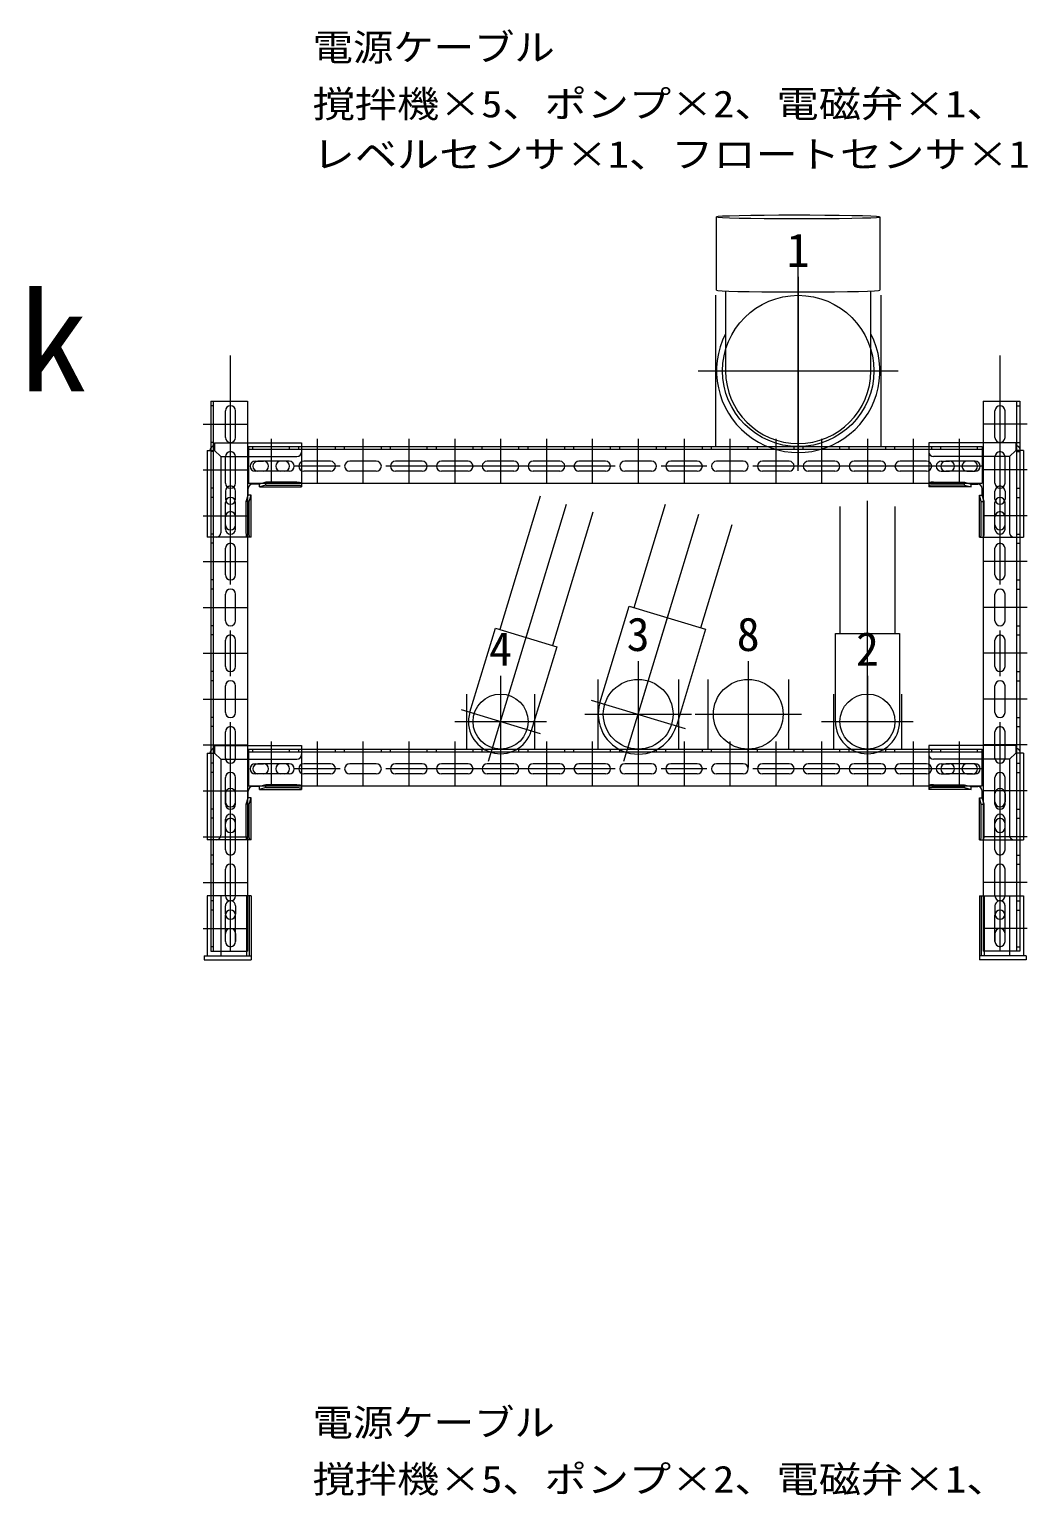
# Model space of a CAD drawing. Units: millimetres at full size, sheet at 1:50. Extents: x -29943 to 12787, y -4404 to 10657.
# Drawn here: x 374 to 1463, y 66 to 1666 of the extents above; entities that cross this region are included whole.
import ezdxf
from ezdxf.enums import TextEntityAlignment as Align

# ---------------------------------------------------------------- set-up
doc = ezdxf.new("R2010")
doc.units = ezdxf.units.MM
doc.header["$LTSCALE"] = 50
doc.linetypes.add('CHAIN1', pattern=[8, 5, -1, 1, -1])
for name, color, linetype, lineweight in [('0-0_マルチ横', 3, 'Continuous', 9), ('0-1_接続金具', 7, 'Continuous', 18), ('0-3_マルチ縦', 3, 'Continuous', 9), ('0-F_文字', 7, 'Continuous', 9), ('1-0_1\u3000脱臭配管', 4, 'Continuous', 9), ('1-1_2\u3000洗浄汚泥移送配管', 7, 'Continuous', 9), ('1-2_3\u3000洗浄水移送配管', 7, 'Continuous', 9), ('1-3_4\u3000工水配管', 7, 'Continuous', 9), ('1-7_8\u3000脱水ろ液移送配管', 7, 'Continuous', 9)]:
    doc.layers.add(name, color=color, linetype=linetype, lineweight=lineweight)
doc.layers.add('0-8_PS№', color=7, linetype='Continuous')
doc.styles.add('ＭＳ ゴシック', font='')
doc.styles.get('ＭＳ ゴシック').set_extended_font_data('MS Gothic')

msp = doc.modelspace()

# ---------------------------------------------------------------- linework, layer by layer
at = {"layer": '0-0_マルチ横', "color": 4, "linetype": 'CHAIN1'}
for p, q in [((637.93, 1218.76), (637.93, 1170.46)), ((687.93, 1218.76), (687.93, 1170.46)), ((737.93, 1218.76), (737.93, 1170.46)), ((787.93, 1218.76), (787.93, 1170.46)), ((837.93, 1218.76), (837.93, 1170.46)), ((887.93, 1218.76), (887.93, 1170.46)), ((937.93, 1218.76), (937.93, 1170.46)), ((987.93, 1218.76), (987.93, 1170.46)), ((1037.93, 1218.76), (1037.93, 1170.46)), ((1087.93, 1218.76), (1087.93, 1170.46)), ((1137.93, 1218.76), (1137.93, 1170.46)), ((1187.93, 1218.76), (1187.93, 1170.46)), ((1237.93, 1218.76), (1237.93, 1170.46)), ((1287.93, 1218.76), (1287.93, 1170.46)), ((1337.93, 1218.76), (1337.93, 1170.46)), ((1387.93, 1218.76), (1387.93, 1170.46)), ((1412.93, 1188.96), (612.93, 1188.96)), ((637.93, 888.76), (637.93, 840.46)), ((687.93, 888.76), (687.93, 840.46)), ((737.93, 888.76), (737.93, 840.46)), ((787.93, 888.76), (787.93, 840.46)), ((837.93, 888.76), (837.93, 840.46)), ((887.93, 888.76), (887.93, 840.46)), ((937.93, 888.76), (937.93, 840.46)), ((987.93, 888.76), (987.93, 840.46)), ((1037.93, 888.76), (1037.93, 840.46)), ((1087.93, 888.76), (1087.93, 840.46)), ((1137.93, 888.76), (1137.93, 840.46)), ((1187.93, 888.76), (1187.93, 840.46)), ((1237.93, 888.76), (1237.93, 840.46)), ((1287.93, 888.76), (1287.93, 840.46)), ((1337.93, 888.76), (1337.93, 840.46)), ((1387.93, 888.76), (1387.93, 840.46)), ((1412.93, 858.96), (612.93, 858.96))]:
    msp.add_line(p, q, dxfattribs=at)
at = {"layer": '0-0_マルチ横'}
for p, q in [((612.93, 1210.46), (612.93, 1170.46)), ((612.93, 1210.46), (1412.93, 1210.46)), ((1412.93, 1207.26), (612.93, 1207.26)), ((617.93, 1207.26), (617.93, 1210.46)), ((657.93, 1207.26), (657.93, 1210.46)), ((667.93, 1207.26), (667.93, 1210.46)), ((707.93, 1207.26), (707.93, 1210.46)), ((717.93, 1207.26), (717.93, 1210.46)), ((757.93, 1207.26), (757.93, 1210.46)), ((767.93, 1207.26), (767.93, 1210.46)), ((807.93, 1207.26), (807.93, 1210.46)), ((817.93, 1207.26), (817.93, 1210.46)), ((857.93, 1207.26), (857.93, 1210.46)), ((867.93, 1207.26), (867.93, 1210.46)), ((907.93, 1207.26), (907.93, 1210.46)), ((917.93, 1207.26), (917.93, 1210.46)), ((957.93, 1207.26), (957.93, 1210.46)), ((967.93, 1207.26), (967.93, 1210.46)), ((1007.93, 1207.26), (1007.93, 1210.46)), ((1017.93, 1207.26), (1017.93, 1210.46)), ((1057.93, 1207.26), (1057.93, 1210.46)), ((1067.93, 1207.26), (1067.93, 1210.46)), ((1107.93, 1207.26), (1107.93, 1210.46)), ((1117.93, 1207.26), (1117.93, 1210.46)), ((1157.93, 1207.26), (1157.93, 1210.46)), ((1167.93, 1207.26), (1167.93, 1210.46)), ((1207.93, 1207.26), (1207.93, 1210.46)), ((1217.93, 1207.26), (1217.93, 1210.46)), ((1257.93, 1207.26), (1257.93, 1210.46)), ((1267.93, 1207.26), (1267.93, 1210.46)), ((1307.93, 1207.26), (1307.93, 1210.46)), ((1317.93, 1207.26), (1317.93, 1210.46)), ((1357.93, 1207.26), (1357.93, 1210.46)), ((1367.93, 1207.26), (1367.93, 1210.46)), ((1407.93, 1207.26), (1407.93, 1210.46)), ((1412.93, 1210.46), (1412.93, 1170.46)), ((652.43, 1194.46), (623.43, 1194.46)), ((702.43, 1194.46), (673.43, 1194.46)), ((752.43, 1194.46), (723.43, 1194.46)), ((802.43, 1194.46), (773.43, 1194.46)), ((852.43, 1194.46), (823.43, 1194.46)), ((902.43, 1194.46), (873.43, 1194.46)), ((952.43, 1194.46), (923.43, 1194.46)), ((1002.43, 1194.46), (973.43, 1194.46)), ((1052.43, 1194.46), (1023.43, 1194.46)), ((1102.43, 1194.46), (1073.43, 1194.46)), ((1152.43, 1194.46), (1123.43, 1194.46)), ((1202.43, 1194.46), (1173.43, 1194.46)), ((1252.43, 1194.46), (1223.43, 1194.46)), ((1302.43, 1194.46), (1273.43, 1194.46)), ((1352.43, 1194.46), (1323.43, 1194.46)), ((1402.43, 1194.46), (1373.43, 1194.46)), ((612.93, 1170.46), (1412.93, 1170.46)), ((652.43, 1183.46), (623.43, 1183.46)), ((702.43, 1183.46), (673.43, 1183.46)), ((752.43, 1183.46), (723.43, 1183.46)), ((802.43, 1183.46), (773.43, 1183.46)), ((852.43, 1183.46), (823.43, 1183.46)), ((902.43, 1183.46), (873.43, 1183.46)), ((952.43, 1183.46), (923.43, 1183.46)), ((1002.43, 1183.46), (973.43, 1183.46)), ((1052.43, 1183.46), (1023.43, 1183.46)), ((1102.43, 1183.46), (1073.43, 1183.46)), ((1152.43, 1183.46), (1123.43, 1183.46)), ((1202.43, 1183.46), (1173.43, 1183.46)), ((1252.43, 1183.46), (1223.43, 1183.46)), ((1302.43, 1183.46), (1273.43, 1183.46)), ((1352.43, 1183.46), (1323.43, 1183.46)), ((1402.43, 1183.46), (1373.43, 1183.46)), ((612.93, 880.46), (612.93, 840.46)), ((612.93, 880.46), (1412.93, 880.46)), ((617.93, 877.26), (617.93, 880.46)), ((657.93, 877.26), (657.93, 880.46)), ((667.93, 877.26), (667.93, 880.46)), ((707.93, 877.26), (707.93, 880.46)), ((717.93, 877.26), (717.93, 880.46)), ((757.93, 877.26), (757.93, 880.46)), ((767.93, 877.26), (767.93, 880.46)), ((807.93, 877.26), (807.93, 880.46)), ((817.93, 877.26), (817.93, 880.46)), ((857.93, 877.26), (857.93, 880.46)), ((867.93, 877.26), (867.93, 880.46)), ((907.93, 877.26), (907.93, 880.46)), ((917.93, 877.26), (917.93, 880.46)), ((957.93, 877.26), (957.93, 880.46)), ((967.93, 877.26), (967.93, 880.46)), ((1007.93, 877.26), (1007.93, 880.46)), ((1017.93, 877.26), (1017.93, 880.46)), ((1057.93, 877.26), (1057.93, 880.46)), ((1067.93, 877.26), (1067.93, 880.46)), ((1107.93, 877.26), (1107.93, 880.46)), ((1117.93, 877.26), (1117.93, 880.46)), ((1157.93, 877.26), (1157.93, 880.46)), ((1167.93, 877.26), (1167.93, 880.46)), ((1207.93, 877.26), (1207.93, 880.46)), ((1217.93, 877.26), (1217.93, 880.46)), ((1257.93, 877.26), (1257.93, 880.46)), ((1267.93, 877.26), (1267.93, 880.46)), ((1307.93, 877.26), (1307.93, 880.46)), ((1317.93, 877.26), (1317.93, 880.46)), ((1357.93, 877.26), (1357.93, 880.46)), ((1367.93, 877.26), (1367.93, 880.46)), ((1407.93, 877.26), (1407.93, 880.46)), ((1412.93, 840.46), (1412.93, 880.46)), ((1412.93, 877.26), (612.93, 877.26)), ((652.43, 864.46), (623.43, 864.46)), ((702.43, 864.46), (673.43, 864.46)), ((752.43, 864.46), (723.43, 864.46)), ((802.43, 864.46), (773.43, 864.46)), ((852.43, 864.46), (823.43, 864.46)), ((902.43, 864.46), (873.43, 864.46)), ((952.43, 864.46), (923.43, 864.46)), ((1002.43, 864.46), (973.43, 864.46)), ((1052.43, 864.46), (1023.43, 864.46)), ((1102.43, 864.46), (1073.43, 864.46)), ((1152.43, 864.46), (1123.43, 864.46)), ((1202.43, 864.46), (1173.43, 864.46)), ((1252.43, 864.46), (1223.43, 864.46)), ((1302.43, 864.46), (1273.43, 864.46)), ((1352.43, 864.46), (1323.43, 864.46)), ((1402.43, 864.46), (1373.43, 864.46)), ((652.43, 853.46), (623.43, 853.46)), ((702.43, 853.46), (673.43, 853.46)), ((752.43, 853.46), (723.43, 853.46)), ((802.43, 853.46), (773.43, 853.46)), ((852.43, 853.46), (823.43, 853.46)), ((902.43, 853.46), (873.43, 853.46)), ((952.43, 853.46), (923.43, 853.46)), ((1002.43, 853.46), (973.43, 853.46)), ((1052.43, 853.46), (1023.43, 853.46)), ((1102.43, 853.46), (1073.43, 853.46)), ((1152.43, 853.46), (1123.43, 853.46)), ((1202.43, 853.46), (1173.43, 853.46)), ((1252.43, 853.46), (1223.43, 853.46)), ((1302.43, 853.46), (1273.43, 853.46)), ((1352.43, 853.46), (1323.43, 853.46)), ((1402.43, 853.46), (1373.43, 853.46)), ((612.93, 840.46), (1412.93, 840.46))]:
    msp.add_line(p, q, dxfattribs=at)
for centre, start, end in [((623.43, 1188.96), 90, 270), ((652.43, 1188.96), 270, 90), ((673.43, 1188.96), 90, 270), ((702.43, 1188.96), 270, 90), ((723.43, 1188.96), 90, 270), ((752.43, 1188.96), 270, 90), ((773.43, 1188.96), 90, 270), ((802.43, 1188.96), 270, 90), ((823.43, 1188.96), 90, 270), ((852.43, 1188.96), 270, 90), ((873.43, 1188.96), 90, 270), ((902.43, 1188.96), 270, 90), ((923.43, 1188.96), 90, 270), ((952.43, 1188.96), 270, 90), ((973.43, 1188.96), 90, 270), ((1002.43, 1188.96), 270, 90), ((1023.43, 1188.96), 90, 270), ((1052.43, 1188.96), 270, 90), ((1073.43, 1188.96), 90, 270), ((1102.43, 1188.96), 270, 90), ((1123.43, 1188.96), 90, 270), ((1152.43, 1188.96), 270, 90), ((1173.43, 1188.96), 90, 270), ((1202.43, 1188.96), 270, 90), ((1223.43, 1188.96), 90, 270), ((1252.43, 1188.96), 270, 90), ((1273.43, 1188.96), 90, 270), ((1302.43, 1188.96), 270, 90), ((1323.43, 1188.96), 90, 270), ((1352.43, 1188.96), 270, 90), ((1373.43, 1188.96), 90, 270), ((1402.43, 1188.96), 270, 90), ((623.43, 858.96), 90, 270), ((652.43, 858.96), 270, 90), ((673.43, 858.96), 90, 270), ((702.43, 858.96), 270, 90), ((723.43, 858.96), 90, 270), ((752.43, 858.96), 270, 90), ((773.43, 858.96), 90, 270), ((802.43, 858.96), 270, 90), ((823.43, 858.96), 90, 270), ((852.43, 858.96), 270, 90), ((873.43, 858.96), 90, 270), ((902.43, 858.96), 270, 90), ((923.43, 858.96), 90, 270), ((952.43, 858.96), 270, 90), ((973.43, 858.96), 90, 270), ((1002.43, 858.96), 270, 90), ((1023.43, 858.96), 90, 270), ((1052.43, 858.96), 270, 90), ((1073.43, 858.96), 90, 270), ((1102.43, 858.96), 270, 90), ((1123.43, 858.96), 90, 270), ((1152.43, 858.96), 270, 90), ((1173.43, 858.96), 90, 270), ((1202.43, 858.96), 270, 90), ((1223.43, 858.96), 90, 270), ((1252.43, 858.96), 270, 90), ((1273.43, 858.96), 90, 270), ((1302.43, 858.96), 270, 90), ((1323.43, 858.96), 90, 270), ((1352.43, 858.96), 270, 90), ((1373.43, 858.96), 90, 270), ((1402.43, 858.96), 270, 90)]:
    msp.add_arc(centre, 5.5, start, end, dxfattribs=at)
at = {"layer": '0-1_接続金具'}
for p, q in [((567.93, 1206.21), (567.93, 1111.46)), ((567.93, 1206.21), (576.18, 1206.21)), ((576.18, 1214.46), (670.93, 1214.46)), ((576.18, 1214.46), (576.18, 1206.21)), ((576.18, 1206.21), (582.93, 1199.46)), ((670.93, 1214.46), (670.93, 1166.46)), ((1449.68, 1214.46), (1354.93, 1214.46)), ((1354.93, 1214.46), (1354.93, 1166.46)), ((1449.68, 1206.21), (1442.93, 1199.46)), ((1449.68, 1214.46), (1449.68, 1206.21)), ((1457.93, 1206.21), (1449.68, 1206.21)), ((1457.93, 1206.21), (1457.93, 1111.46)), ((582.93, 1199.46), (582.93, 1116.46)), ((582.93, 1199.46), (665.93, 1199.46)), ((620.43, 1194.46), (629.43, 1194.46)), ((657.43, 1194.46), (648.43, 1194.46)), ((1442.93, 1199.46), (1359.93, 1199.46)), ((1368.43, 1194.46), (1377.43, 1194.46)), ((1405.43, 1194.46), (1396.43, 1194.46)), ((1442.93, 1199.46), (1442.93, 1116.46)), ((624.93, 1169.62), (617.78, 1169.62)), ((629.43, 1183.46), (620.43, 1183.46)), ((632, 1171.67), (624.93, 1169.62)), ((624.93, 1166.46), (624.93, 1169.62)), ((632, 1168.52), (624.93, 1166.46)), ((632, 1168.52), (632, 1171.67)), ((665.93, 1171.67), (632, 1171.67)), ((632, 1168.52), (665.93, 1168.52)), ((657.43, 1183.46), (648.43, 1183.46)), ((1359.93, 1171.67), (1393.86, 1171.67)), ((1393.86, 1168.52), (1359.93, 1168.52)), ((1368.43, 1183.46), (1377.43, 1183.46)), ((1393.86, 1171.67), (1400.93, 1169.62)), ((1393.86, 1168.52), (1393.86, 1171.67)), ((1393.86, 1168.52), (1400.93, 1166.46)), ((1396.43, 1183.46), (1405.43, 1183.46)), ((1400.93, 1169.62), (1408.08, 1169.62)), ((1400.93, 1166.46), (1400.93, 1169.62)), ((587.93, 1161.96), (587.93, 1152.96)), ((598.93, 1152.96), (598.93, 1161.96)), ((610.72, 1150.39), (612.78, 1157.46)), ((612.78, 1157.46), (612.78, 1164.62)), ((615.93, 1157.46), (612.78, 1157.46)), ((613.87, 1150.39), (615.93, 1157.46)), ((615.93, 1111.46), (615.93, 1157.46)), ((624.93, 1166.46), (670.93, 1166.46)), ((1400.93, 1166.46), (1354.93, 1166.46)), ((1411.99, 1150.39), (1409.93, 1157.46)), ((1409.93, 1111.46), (1409.93, 1157.46)), ((1409.93, 1157.46), (1413.08, 1157.46)), ((1413.08, 1157.46), (1413.08, 1164.62)), ((1415.14, 1150.39), (1413.08, 1157.46)), ((1426.93, 1152.96), (1426.93, 1161.96)), ((1437.93, 1161.96), (1437.93, 1152.96)), ((613.87, 1150.39), (610.72, 1150.39)), ((610.72, 1116.46), (610.72, 1150.39)), ((613.87, 1116.46), (613.87, 1150.39)), ((1411.99, 1150.39), (1415.14, 1150.39)), ((1411.99, 1116.46), (1411.99, 1150.39)), ((1415.14, 1116.46), (1415.14, 1150.39)), ((587.93, 1124.96), (587.93, 1133.96)), ((598.93, 1124.96), (598.93, 1133.96)), ((1426.93, 1124.96), (1426.93, 1133.96)), ((1437.93, 1124.96), (1437.93, 1133.96)), ((615.93, 1111.46), (567.93, 1111.46)), ((1409.93, 1111.46), (1457.93, 1111.46)), ((576.18, 884.46), (670.93, 884.46)), ((576.18, 884.46), (576.18, 876.21)), ((670.93, 884.46), (670.93, 836.46)), ((1449.68, 884.46), (1354.93, 884.46)), ((1354.93, 884.46), (1354.93, 836.46)), ((1449.68, 884.46), (1449.68, 876.21)), ((567.93, 876.21), (567.93, 781.46)), ((567.93, 876.21), (576.18, 876.21)), ((576.18, 876.21), (582.93, 869.46)), ((582.93, 869.46), (582.93, 786.46)), ((582.93, 869.46), (665.93, 869.46)), ((620.43, 864.46), (629.43, 864.46)), ((657.43, 864.46), (648.43, 864.46)), ((1442.93, 869.46), (1359.93, 869.46)), ((1368.43, 864.46), (1377.43, 864.46)), ((1405.43, 864.46), (1396.43, 864.46)), ((1449.68, 876.21), (1442.93, 869.46)), ((1442.93, 869.46), (1442.93, 786.46)), ((1457.93, 876.21), (1449.68, 876.21)), ((1457.93, 876.21), (1457.93, 781.46)), ((629.43, 853.46), (620.43, 853.46)), ((657.43, 853.46), (648.43, 853.46)), ((1368.43, 853.46), (1377.43, 853.46)), ((1396.43, 853.46), (1405.43, 853.46)), ((587.93, 831.96), (587.93, 822.96)), ((598.93, 822.96), (598.93, 831.96)), ((612.78, 827.46), (612.78, 834.62)), ((624.93, 839.62), (617.78, 839.62)), ((632, 841.67), (624.93, 839.62)), ((624.93, 836.46), (624.93, 839.62)), ((632, 838.52), (624.93, 836.46)), ((624.93, 836.46), (670.93, 836.46)), ((632, 838.52), (632, 841.67)), ((665.93, 841.67), (632, 841.67)), ((632, 838.52), (665.93, 838.52)), ((1400.93, 836.46), (1354.93, 836.46)), ((1359.93, 841.67), (1393.86, 841.67)), ((1393.86, 838.52), (1359.93, 838.52)), ((1393.86, 841.67), (1400.93, 839.62)), ((1393.86, 838.52), (1393.86, 841.67)), ((1393.86, 838.52), (1400.93, 836.46)), ((1400.93, 839.62), (1408.08, 839.62)), ((1400.93, 836.46), (1400.93, 839.62)), ((1413.08, 827.46), (1413.08, 834.62)), ((1426.93, 822.96), (1426.93, 831.96)), ((1437.93, 831.96), (1437.93, 822.96)), ((610.72, 820.39), (612.78, 827.46)), ((613.87, 820.39), (610.72, 820.39)), ((610.72, 786.46), (610.72, 820.39)), ((615.93, 827.46), (612.78, 827.46)), ((613.87, 820.39), (615.93, 827.46)), ((613.87, 786.46), (613.87, 820.39)), ((615.93, 781.46), (615.93, 827.46)), ((1411.99, 820.39), (1409.93, 827.46)), ((1409.93, 781.46), (1409.93, 827.46)), ((1409.93, 827.46), (1413.08, 827.46)), ((1411.99, 820.39), (1415.14, 820.39)), ((1411.99, 786.46), (1411.99, 820.39)), ((1415.14, 820.39), (1413.08, 827.46)), ((1415.14, 786.46), (1415.14, 820.39)), ((587.93, 794.96), (587.93, 803.96)), ((598.93, 794.96), (598.93, 803.96)), ((1426.93, 794.96), (1426.93, 803.96)), ((1437.93, 794.96), (1437.93, 803.96)), ((615.93, 781.46), (567.93, 781.46)), ((1409.93, 781.46), (1457.93, 781.46)), ((615.93, 720.46), (567.93, 720.46)), ((567.93, 720.46), (567.93, 654.96)), ((582.93, 720.46), (582.93, 654.96)), ((610.76, 720.46), (610.76, 654.96)), ((613.91, 720.46), (613.91, 654.96)), ((615.93, 720.46), (615.93, 650.46)), ((1409.93, 720.46), (1457.93, 720.46)), ((1409.93, 720.46), (1409.93, 650.46)), ((1411.95, 720.46), (1411.95, 654.96)), ((1415.1, 720.46), (1415.1, 654.96)), ((1442.93, 720.46), (1442.93, 654.96)), ((1457.93, 720.46), (1457.93, 654.96)), ((587.93, 700.46), (587.93, 709.46)), ((598.93, 709.46), (598.93, 700.46)), ((1426.93, 709.46), (1426.93, 700.46)), ((1437.93, 700.46), (1437.93, 709.46)), ((587.93, 670.46), (587.93, 679.46)), ((598.93, 679.46), (598.93, 670.46)), ((1426.93, 679.46), (1426.93, 670.46)), ((1437.93, 670.46), (1437.93, 679.46)), ((564.93, 654.96), (615.93, 654.96)), ((564.93, 654.96), (564.93, 650.46)), ((564.93, 650.46), (615.93, 650.46)), ((1460.93, 654.96), (1409.93, 654.96)), ((1460.93, 650.46), (1409.93, 650.46)), ((1460.93, 654.96), (1460.93, 650.46))]:
    msp.add_line(p, q, dxfattribs=at)
for points in [[(665.93, 1171.67), (666.8, 1171.66), (667.64, 1171.61), (668.43, 1171.54), (669.14, 1171.43), (669.76, 1171.31), (670.26, 1171.16), (670.63, 1171), (670.85, 1170.82), (670.93, 1170.64)], [(665.93, 1168.52), (666.8, 1168.51), (667.64, 1168.46), (668.43, 1168.38), (669.14, 1168.28), (669.76, 1168.15), (670.26, 1168.01), (670.63, 1167.84), (670.85, 1167.67), (670.93, 1167.49)], [(1359.93, 1171.67), (1359.06, 1171.66), (1358.22, 1171.61), (1357.43, 1171.54), (1356.71, 1171.43), (1356.1, 1171.31), (1355.6, 1171.16), (1355.23, 1171), (1355, 1170.82), (1354.93, 1170.64)], [(1359.93, 1168.52), (1359.06, 1168.51), (1358.22, 1168.46), (1357.43, 1168.38), (1356.71, 1168.28), (1356.1, 1168.15), (1355.6, 1168.01), (1355.23, 1167.84), (1355, 1167.67), (1354.93, 1167.49)], [(611.75, 1111.46), (611.57, 1111.54), (611.4, 1111.77), (611.23, 1112.13), (611.09, 1112.63), (610.96, 1113.25), (610.86, 1113.96), (610.78, 1114.75), (610.74, 1115.6), (610.72, 1116.46)], [(614.9, 1111.46), (614.72, 1111.54), (614.55, 1111.77), (614.39, 1112.13), (614.24, 1112.63), (614.11, 1113.25), (614.01, 1113.96), (613.93, 1114.75), (613.89, 1115.6), (613.87, 1116.46)], [(1410.96, 1111.46), (1411.14, 1111.54), (1411.31, 1111.77), (1411.47, 1112.13), (1411.62, 1112.63), (1411.74, 1113.25), (1411.85, 1113.96), (1411.92, 1114.75), (1411.97, 1115.6), (1411.99, 1116.46)], [(1414.11, 1111.46), (1414.29, 1111.54), (1414.46, 1111.77), (1414.62, 1112.13), (1414.77, 1112.63), (1414.9, 1113.25), (1415, 1113.96), (1415.08, 1114.75), (1415.12, 1115.6), (1415.14, 1116.46)], [(665.93, 841.67), (666.8, 841.66), (667.64, 841.61), (668.43, 841.54), (669.14, 841.43), (669.76, 841.31), (670.26, 841.16), (670.63, 841), (670.85, 840.82), (670.93, 840.64)], [(665.93, 838.52), (666.8, 838.51), (667.64, 838.46), (668.43, 838.38), (669.14, 838.28), (669.76, 838.15), (670.26, 838.01), (670.63, 837.84), (670.85, 837.67), (670.93, 837.49)], [(1359.93, 841.67), (1359.06, 841.66), (1358.22, 841.61), (1357.43, 841.54), (1356.71, 841.43), (1356.1, 841.31), (1355.6, 841.16), (1355.23, 841), (1355, 840.82), (1354.93, 840.64)], [(1359.93, 838.52), (1359.06, 838.51), (1358.22, 838.46), (1357.43, 838.38), (1356.71, 838.28), (1356.1, 838.15), (1355.6, 838.01), (1355.23, 837.84), (1355, 837.67), (1354.93, 837.49)], [(611.75, 781.46), (611.57, 781.54), (611.4, 781.77), (611.23, 782.13), (611.09, 782.63), (610.96, 783.25), (610.86, 783.96), (610.78, 784.75), (610.74, 785.6), (610.72, 786.46)], [(614.9, 781.46), (614.72, 781.54), (614.55, 781.77), (614.39, 782.13), (614.24, 782.63), (614.11, 783.25), (614.01, 783.96), (613.93, 784.75), (613.89, 785.6), (613.87, 786.46)], [(1410.96, 781.46), (1411.14, 781.54), (1411.31, 781.77), (1411.47, 782.13), (1411.62, 782.63), (1411.74, 783.25), (1411.85, 783.96), (1411.92, 784.75), (1411.97, 785.6), (1411.99, 786.46)], [(1414.11, 781.46), (1414.29, 781.54), (1414.46, 781.77), (1414.62, 782.13), (1414.77, 782.63), (1414.9, 783.25), (1415, 783.96), (1415.08, 784.75), (1415.12, 785.6), (1415.14, 786.46)]]:
    msp.add_lwpolyline(points, dxfattribs=at)
for centre, radius, start, end in [((576.18, 1206.21), 5.05, 90, 180), ((665.93, 1204.46), 5, 270, 0), ((1359.93, 1204.46), 5, 180, 270), ((1449.68, 1206.21), 5.05, 0, 90), ((620.43, 1188.96), 5.5, 90, 270), ((629.43, 1188.96), 5.5, 270, 90), ((648.43, 1188.96), 5.5, 90, 270), ((657.43, 1188.96), 5.5, 270, 90), ((1368.43, 1188.96), 5.5, 90, 270), ((1377.43, 1188.96), 5.5, 270, 90), ((1396.43, 1188.96), 5.5, 90, 270), ((1405.43, 1188.96), 5.5, 270, 90), ((617.78, 1164.62), 5, 90, 180), ((1408.08, 1164.62), 5, 0, 90), ((593.43, 1161.96), 5.5, 0, 180), ((593.43, 1152.96), 5.5, 180, 0), ((1432.43, 1161.96), 5.5, 0, 180), ((1432.43, 1152.96), 5.5, 180, 0), ((593.43, 1133.96), 5.5, 0, 180), ((1432.43, 1133.96), 5.5, 0, 180), ((593.43, 1124.96), 5.5, 180, 0), ((1432.43, 1124.96), 5.5, 180, 0), ((577.93, 1116.46), 5, 270, 0), ((1447.93, 1116.46), 5, 180, 270), ((576.18, 876.21), 5.05, 90, 180), ((1449.68, 876.21), 5.05, 0, 90), ((620.43, 858.96), 5.5, 90, 270), ((629.43, 858.96), 5.5, 270, 90), ((648.43, 858.96), 5.5, 90, 270), ((657.43, 858.96), 5.5, 270, 90), ((665.93, 874.46), 5, 270, 0), ((1359.93, 874.46), 5, 180, 270), ((1368.43, 858.96), 5.5, 90, 270), ((1377.43, 858.96), 5.5, 270, 90), ((1396.43, 858.96), 5.5, 90, 270), ((1405.43, 858.96), 5.5, 270, 90), ((593.43, 831.96), 5.5, 0, 180), ((617.78, 834.62), 5, 90, 180), ((1408.08, 834.62), 5, 0, 90), ((1432.43, 831.96), 5.5, 0, 180), ((593.43, 822.96), 5.5, 180, 0), ((1432.43, 822.96), 5.5, 180, 0), ((593.43, 803.96), 5.5, 0, 180), ((1432.43, 803.96), 5.5, 0, 180), ((577.93, 786.46), 5, 270, 0), ((593.43, 794.96), 5.5, 180, 0), ((1432.43, 794.96), 5.5, 180, 0), ((1447.93, 786.46), 5, 180, 270), ((593.43, 709.46), 5.5, 158.00054, 180), ((593.43, 709.46), 5.5, 0, 158.00054), ((1432.43, 709.46), 5.5, 21.99946, 180), ((1432.43, 709.46), 5.5, 0, 21.99946), ((593.43, 700.46), 5.5, 180, 0), ((1432.43, 700.46), 5.5, 180, 0), ((593.43, 679.46), 5.5, 0, 180), ((1432.43, 679.46), 5.5, 0, 180), ((593.43, 670.46), 5.5, 180, 0), ((1432.43, 670.46), 5.5, 180, 0)]:
    msp.add_arc(centre, radius, start, end, dxfattribs=at)
at = {"layer": '0-3_マルチ縦', "color": 4, "linetype": 'CHAIN1'}
for p, q in [((593.43, 659.96), (593.43, 1309.96)), ((1432.43, 659.96), (1432.43, 1309.96)), ((563.63, 1234.96), (611.93, 1234.96)), ((1462.22, 1234.96), (1413.93, 1234.96)), ((563.63, 1184.96), (611.93, 1184.96)), ((1462.22, 1184.96), (1413.93, 1184.96)), ((563.63, 1134.96), (611.93, 1134.96)), ((1462.22, 1134.96), (1413.93, 1134.96)), ((563.63, 1084.96), (611.93, 1084.96)), ((1462.22, 1084.96), (1413.93, 1084.96)), ((563.63, 1034.96), (611.93, 1034.96)), ((1462.22, 1034.96), (1413.93, 1034.96)), ((563.63, 984.96), (611.93, 984.96)), ((1462.22, 984.96), (1413.93, 984.96)), ((563.63, 934.96), (611.93, 934.96)), ((1462.22, 934.96), (1413.93, 934.96)), ((563.63, 884.96), (611.93, 884.96)), ((1462.22, 884.96), (1413.93, 884.96)), ((563.63, 834.96), (611.93, 834.96)), ((1462.22, 834.96), (1413.93, 834.96)), ((563.63, 784.96), (611.93, 784.96)), ((1462.22, 784.96), (1413.93, 784.96)), ((563.63, 734.96), (611.93, 734.96)), ((1462.22, 734.96), (1413.93, 734.96)), ((563.63, 684.96), (611.93, 684.96)), ((1462.22, 684.96), (1413.93, 684.96))]:
    msp.add_line(p, q, dxfattribs=at)
at = {"layer": '0-3_マルチ縦'}
for p, q in [((571.93, 1259.96), (571.93, 659.96)), ((571.93, 1259.96), (611.93, 1259.96)), ((575.13, 1254.96), (571.93, 1254.96)), ((575.13, 659.96), (575.13, 1259.96)), ((587.93, 1220.46), (587.93, 1249.46)), ((598.93, 1220.46), (598.93, 1249.46)), ((611.93, 1259.96), (611.93, 659.96)), ((1413.93, 1259.96), (1413.93, 659.96)), ((1413.93, 1259.96), (1453.93, 1259.96)), ((1426.93, 1220.46), (1426.93, 1249.46)), ((1437.93, 1220.46), (1437.93, 1249.46)), ((1450.73, 659.96), (1450.73, 1259.96)), ((1450.73, 1254.96), (1453.93, 1254.96)), ((1453.93, 1259.96), (1453.93, 659.96)), ((575.13, 1214.96), (571.93, 1214.96)), ((575.13, 1204.96), (571.93, 1204.96)), ((1450.73, 1214.96), (1453.93, 1214.96)), ((1450.73, 1204.96), (1453.93, 1204.96)), ((587.93, 1170.46), (587.93, 1199.46)), ((598.93, 1170.46), (598.93, 1199.46)), ((1426.93, 1170.46), (1426.93, 1199.46)), ((1437.93, 1170.46), (1437.93, 1199.46)), ((575.13, 1164.96), (571.93, 1164.96)), ((575.13, 1154.96), (571.93, 1154.96)), ((1450.73, 1164.96), (1453.93, 1164.96)), ((1450.73, 1154.96), (1453.93, 1154.96)), ((587.93, 1120.46), (587.93, 1149.46)), ((598.93, 1120.46), (598.93, 1149.46)), ((1426.93, 1120.46), (1426.93, 1149.46)), ((1437.93, 1120.46), (1437.93, 1149.46)), ((575.13, 1114.96), (571.93, 1114.96)), ((575.13, 1104.96), (571.93, 1104.96)), ((1450.73, 1114.96), (1453.93, 1114.96)), ((1450.73, 1104.96), (1453.93, 1104.96)), ((587.93, 1070.46), (587.93, 1099.46)), ((598.93, 1070.46), (598.93, 1099.46)), ((1426.93, 1070.46), (1426.93, 1099.46)), ((1437.93, 1070.46), (1437.93, 1099.46)), ((575.13, 1064.96), (571.93, 1064.96)), ((1450.73, 1064.96), (1453.93, 1064.96)), ((575.13, 1054.96), (571.93, 1054.96)), ((587.93, 1020.46), (587.93, 1049.46)), ((598.93, 1020.46), (598.93, 1049.46)), ((1426.93, 1020.46), (1426.93, 1049.46)), ((1437.93, 1020.46), (1437.93, 1049.46)), ((1450.73, 1054.96), (1453.93, 1054.96)), ((575.13, 1014.96), (571.93, 1014.96)), ((1450.73, 1014.96), (1453.93, 1014.96)), ((575.13, 1004.96), (571.93, 1004.96)), ((587.93, 970.46), (587.93, 999.46)), ((598.93, 970.46), (598.93, 999.46)), ((1426.93, 970.46), (1426.93, 999.46)), ((1437.93, 970.46), (1437.93, 999.46)), ((1450.73, 1004.96), (1453.93, 1004.96)), ((575.13, 964.96), (571.93, 964.96)), ((1450.73, 964.96), (1453.93, 964.96)), ((575.13, 954.96), (571.93, 954.96)), ((587.93, 920.46), (587.93, 949.46)), ((598.93, 920.46), (598.93, 949.46)), ((1426.93, 920.46), (1426.93, 949.46)), ((1437.93, 920.46), (1437.93, 949.46)), ((1450.73, 954.96), (1453.93, 954.96)), ((575.13, 914.96), (571.93, 914.96)), ((1450.73, 914.96), (1453.93, 914.96)), ((575.13, 904.96), (571.93, 904.96)), ((587.93, 870.46), (587.93, 899.46)), ((598.93, 870.46), (598.93, 899.46)), ((1426.93, 870.46), (1426.93, 899.46)), ((1437.93, 870.46), (1437.93, 899.46)), ((1450.73, 904.96), (1453.93, 904.96)), ((575.13, 864.96), (571.93, 864.96)), ((1450.73, 864.96), (1453.93, 864.96)), ((575.13, 854.96), (571.93, 854.96)), ((587.93, 820.46), (587.93, 849.46)), ((598.93, 820.46), (598.93, 849.46)), ((1426.93, 820.46), (1426.93, 849.46)), ((1437.93, 820.46), (1437.93, 849.46)), ((1450.73, 854.96), (1453.93, 854.96)), ((575.13, 814.96), (571.93, 814.96)), ((575.13, 804.96), (571.93, 804.96)), ((1450.73, 814.96), (1453.93, 814.96)), ((1450.73, 804.96), (1453.93, 804.96)), ((587.93, 770.46), (587.93, 799.46)), ((598.93, 770.46), (598.93, 799.46)), ((1426.93, 770.46), (1426.93, 799.46)), ((1437.93, 770.46), (1437.93, 799.46)), ((575.13, 764.96), (571.93, 764.96)), ((575.13, 754.96), (571.93, 754.96)), ((1450.73, 764.96), (1453.93, 764.96)), ((1450.73, 754.96), (1453.93, 754.96)), ((587.93, 720.46), (587.93, 749.46)), ((598.93, 720.46), (598.93, 749.46)), ((1426.93, 720.46), (1426.93, 749.46)), ((1437.93, 720.46), (1437.93, 749.46)), ((575.13, 714.96), (571.93, 714.96)), ((575.13, 704.96), (571.93, 704.96)), ((1450.73, 714.96), (1453.93, 714.96)), ((1450.73, 704.96), (1453.93, 704.96)), ((587.93, 670.46), (587.93, 699.46)), ((598.93, 670.46), (598.93, 699.46)), ((1426.93, 670.46), (1426.93, 699.46)), ((1437.93, 670.46), (1437.93, 699.46)), ((575.13, 664.96), (571.93, 664.96)), ((571.93, 659.96), (611.93, 659.96)), ((1453.93, 659.96), (1413.93, 659.96)), ((1450.73, 664.96), (1453.93, 664.96))]:
    msp.add_line(p, q, dxfattribs=at)
for centre, start, end in [((593.43, 1249.46), 0, 180), ((1432.43, 1249.46), 0, 180), ((593.43, 1220.46), 180, 0), ((1432.43, 1220.46), 180, 0), ((593.43, 1199.46), 0, 180), ((1432.43, 1199.46), 0, 180), ((593.43, 1170.46), 180, 0), ((1432.43, 1170.46), 180, 0), ((593.43, 1149.46), 0, 180), ((1432.43, 1149.46), 0, 180), ((593.43, 1120.46), 180, 0), ((1432.43, 1120.46), 180, 0), ((593.43, 1099.46), 0, 180), ((1432.43, 1099.46), 0, 180), ((593.43, 1070.46), 180, 0), ((1432.43, 1070.46), 180, 0), ((593.43, 1049.46), 0, 180), ((1432.43, 1049.46), 0, 180), ((593.43, 1020.46), 180, 0), ((1432.43, 1020.46), 180, 0), ((593.43, 999.46), 0, 180), ((1432.43, 999.46), 0, 180), ((593.43, 970.46), 180, 0), ((1432.43, 970.46), 180, 0), ((593.43, 949.46), 0, 180), ((1432.43, 949.46), 0, 180), ((593.43, 920.46), 180, 0), ((1432.43, 920.46), 180, 0), ((593.43, 899.46), 0, 180), ((1432.43, 899.46), 0, 180), ((593.43, 870.46), 180, 0), ((1432.43, 870.46), 180, 0), ((593.43, 849.46), 0, 180), ((1432.43, 849.46), 0, 180), ((593.43, 820.46), 180, 0), ((1432.43, 820.46), 180, 0), ((593.43, 799.46), 0, 180), ((1432.43, 799.46), 0, 180), ((593.43, 770.46), 180, 0), ((1432.43, 770.46), 180, 0), ((593.43, 749.46), 0, 180), ((1432.43, 749.46), 0, 180), ((593.43, 720.46), 180, 0), ((1432.43, 720.46), 180, 0), ((593.43, 699.46), 0, 180), ((1432.43, 699.46), 0, 180), ((593.43, 670.46), 180, 0), ((1432.43, 670.46), 180, 0)]:
    msp.add_arc(centre, 5.5, start, end, dxfattribs=at)
at = {"layer": '1-0_1\u3000脱臭配管', "linetype": 'CHAIN1'}
for p, q in [((1212.43, 1183.96), (1212.43, 1480.96)), ((1212.43, 1395.46), (1212.43, 1190.46)), ((1103.43, 1292.96), (1321.43, 1292.96)), ((1109.93, 1292.96), (1314.93, 1292.96))]:
    msp.add_line(p, q, dxfattribs=at)
at = {"layer": '1-0_1\u3000脱臭配管', "color": 7, "lineweight": 18}
for p, q in [((1301.43, 1460.93), (1301.43, 1380.95)), ((1133.23, 1380.12), (1133.23, 1292.96)), ((1291.63, 1292.96), (1291.63, 1380.12))]:
    msp.add_line(p, q, dxfattribs=at)
at = {"layer": '1-0_1\u3000脱臭配管', "color": 7}
for p, q in [((1122.43, 1375.46), (1122.43, 1210.46)), ((1302.43, 1375.46), (1302.43, 1210.46))]:
    msp.add_line(p, q, dxfattribs=at)
at = {"layer": '1-0_1\u3000脱臭配管', "color": 7, "lineweight": 18}
for points in [[(1123.43, 1380.95), (1123.43, 1460.93), (1125.04, 1460.59), (1129.8, 1460.26), (1137.56, 1459.96), (1148.02, 1459.69), (1160.8, 1459.46), (1175.46, 1459.29), (1191.45, 1459.18), (1208.19, 1459.13), (1225.09, 1459.15), (1241.54, 1459.23), (1256.93, 1459.37), (1270.71, 1459.57), (1282.39, 1459.82), (1291.53, 1460.1), (1297.82, 1460.42), (1301.03, 1460.76), (1301.03, 1461.1), (1297.82, 1461.44), (1291.53, 1461.76), (1282.39, 1462.04), (1270.71, 1462.29), (1256.93, 1462.49), (1241.54, 1462.63), (1225.09, 1462.71), (1208.19, 1462.73), (1191.45, 1462.68), (1175.46, 1462.57), (1160.8, 1462.4), (1148.02, 1462.17), (1137.56, 1461.9), (1129.8, 1461.6), (1125.04, 1461.27), (1123.43, 1460.93)], [(1123.43, 1380.95), (1124.94, 1380.62), (1129.44, 1380.3), (1136.76, 1380), (1146.66, 1379.73), (1158.79, 1379.51), (1172.76, 1379.33), (1188.07, 1379.21), (1204.22, 1379.15), (1220.64, 1379.15), (1236.78, 1379.21), (1252.1, 1379.33), (1266.06, 1379.51), (1278.2, 1379.73), (1288.1, 1380), (1295.42, 1380.3), (1299.91, 1380.62), (1301.43, 1380.95)]]:
    msp.add_lwpolyline(points, dxfattribs=at)
at = {"layer": '1-0_1\u3000脱臭配管', "color": 3}
msp.add_circle((1212.43, 1292.96), 82.5, dxfattribs=at)
at = {"layer": '1-0_1\u3000脱臭配管', "color": 7, "lineweight": 18}
for radius, start, end in [(89, 152.85913, 27.14087), (79.2, 180, 0)]:
    msp.add_arc((1212.43, 1292.96), radius, start, end, dxfattribs=at)
at = {"layer": '1-1_2\u3000洗浄汚泥移送配管', "color": 3}
for p, q in [((1257.93, 1144.94), (1257.93, 1006.46)), ((1317.93, 1144.94), (1317.93, 1006.46))]:
    msp.add_line(p, q, dxfattribs=at)
at = {"layer": '1-1_2\u3000洗浄汚泥移送配管', "color": 4, "linetype": 'CHAIN1'}
for p, q in [((1287.93, 1006.46), (1287.93, 1151.24)), ((1287.93, 865.46), (1287.93, 1016.46)), ((1287.93, 960.46), (1287.93, 860.46)), ((1237.93, 910.46), (1337.93, 910.46)), ((1242.93, 910.46), (1332.93, 910.46))]:
    msp.add_line(p, q, dxfattribs=at)
at = {"layer": '1-1_2\u3000洗浄汚泥移送配管'}
for p, q in [((1250.93, 940.46), (1250.93, 880.46)), ((1324.93, 940.46), (1324.93, 880.46))]:
    msp.add_line(p, q, dxfattribs=at)
at = {"layer": '1-1_2\u3000洗浄汚泥移送配管', "lineweight": 18}
msp.add_lwpolyline([(1252.93, 910.46), (1252.93, 1006.46), (1322.93, 1006.46), (1322.93, 910.46)], dxfattribs=at)
at = {"layer": '1-1_2\u3000洗浄汚泥移送配管', "color": 3}
msp.add_circle((1287.93, 910.46), 30, dxfattribs=at)
at = {"layer": '1-1_2\u3000洗浄汚泥移送配管', "lineweight": 18}
msp.add_arc((1287.93, 910.46), 35, 180, 0, dxfattribs=at)
at = {"layer": '1-2_3\u3000洗浄水移送配管', "color": 3}
for p, q in [((1033.46, 1034.76), (1067.66, 1147.61)), ((1106.2, 1012.72), (1140.4, 1125.57))]:
    msp.add_line(p, q, dxfattribs=at)
at = {"layer": '1-2_3\u3000洗浄水移送配管', "color": 4, "linetype": 'CHAIN1'}
for p, q in [((1037.93, 918.46), (1104.03, 1136.59)), ((1022.41, 867.26), (1072.73, 1033.31)), ((1037.93, 976.46), (1037.93, 860.46)), ((986.73, 933.98), (1089.13, 902.95)), ((979.93, 918.46), (1095.93, 918.46))]:
    msp.add_line(p, q, dxfattribs=at)
at = {"layer": '1-2_3\u3000洗浄水移送配管', "lineweight": 18}
for p, q in [((996.3, 931.08), (1028.2, 1036.35)), ((1028.2, 1036.35), (1111.46, 1011.12)), ((1111.46, 1011.12), (1079.56, 905.85))]:
    msp.add_line(p, q, dxfattribs=at)
at = {"layer": '1-2_3\u3000洗浄水移送配管'}
for p, q in [((993.93, 956.46), (993.93, 880.46)), ((1081.93, 956.46), (1081.93, 880.46))]:
    msp.add_line(p, q, dxfattribs=at)
at = {"layer": '1-2_3\u3000洗浄水移送配管', "color": 3}
msp.add_circle((1037.93, 918.46), 38, dxfattribs=at)
at = {"layer": '1-2_3\u3000洗浄水移送配管', "lineweight": 18}
msp.add_arc((1037.93, 918.46), 43.5, 163.142, 343.142, dxfattribs=at)
at = {"layer": '1-3_4\u3000工水配管', "color": 3}
for p, q in [((931.07, 1156.26), (887.06, 1011.04)), ((988.49, 1138.86), (944.48, 993.64))]:
    msp.add_line(p, q, dxfattribs=at)
at = {"layer": '1-3_4\u3000工水配管', "color": 4, "linetype": 'CHAIN1'}
for p, q in [((915.77, 1002.34), (959.78, 1147.56)), ((874.88, 867.4), (918.67, 1011.91)), ((887.93, 960.46), (887.93, 860.46)), ((844.86, 923.51), (930.99, 897.41)), ((837.93, 910.46), (937.93, 910.46))]:
    msp.add_line(p, q, dxfattribs=at)
at = {"layer": '1-3_4\u3000工水配管'}
for p, q in [((850.93, 940.46), (850.93, 880.46)), ((924.93, 940.46), (924.93, 880.46))]:
    msp.add_line(p, q, dxfattribs=at)
at = {"layer": '1-3_4\u3000工水配管', "lineweight": 18}
msp.add_lwpolyline([(854.43, 920.61), (882.27, 1012.49), (949.26, 992.19), (921.42, 900.31)], dxfattribs=at)
at = {"layer": '1-3_4\u3000工水配管', "color": 3}
msp.add_circle((887.93, 910.46), 30, dxfattribs=at)
at = {"layer": '1-3_4\u3000工水配管', "lineweight": 18}
msp.add_arc((887.93, 910.46), 35, 163.142, 343.142, dxfattribs=at)
at = {"layer": '1-7_8\u3000脱水ろ液移送配管', "color": 4, "linetype": 'CHAIN1'}
for p, q in [((1157.93, 976.46), (1157.93, 860.46)), ((1099.93, 918.46), (1215.93, 918.46))]:
    msp.add_line(p, q, dxfattribs=at)
at = {"layer": '1-7_8\u3000脱水ろ液移送配管'}
for p, q in [((1113.93, 956.46), (1113.93, 880.46)), ((1201.93, 956.46), (1201.93, 880.46))]:
    msp.add_line(p, q, dxfattribs=at)
at = {"layer": '1-7_8\u3000脱水ろ液移送配管', "color": 3}
msp.add_circle((1157.93, 918.46), 38, dxfattribs=at)

# ---------------------------------------------------------------- texts
at = {"layer": '0-8_PS№', "style": 'ＭＳ ゴシック'}
msp.add_text('k', height=110, dxfattribs=at).set_placement((362.8, 1237.59), align=Align.BOTTOM_LEFT)
at = {"layer": '0-F_文字', "style": 'ＭＳ ゴシック'}
for s, width, p in [('電源ケーブル', 1.1, (683.01, 1622.47)), ('撹拌機×5、ポンプ×2、電磁弁×1、', 1.15, (683.01, 1560.72)), ('レベルセンサ×1、フロートセンサ×1', 1.15, (683.01, 1505.83)), ('電源ケーブル', 1.1, (683.01, 122.47)), ('撹拌機×5、ポンプ×2、電磁弁×1、', 1.15, (683.01, 60.72))]:
    msp.add_text(s, height=29.33, dxfattribs=dict(at, width=width)).set_placement(p, align=Align.BOTTOM_LEFT)
for s, p in [('1', (1199.93, 1395.46)), ('3', (1025.43, 976.46)), ('3', (1025.43, 976.46)), ('8', (1145.43, 976.46)), ('8', (1145.43, 976.46)), ('2', (1275.43, 960.46)), ('2', (1275.43, 960.46)), ('4', (875.43, 960.46)), ('4', (875.43, 960.46))]:
    msp.add_text(s, height=36.66, dxfattribs=at).set_placement(p, align=Align.BOTTOM_LEFT)

doc.saveas('drawing.dxf')
